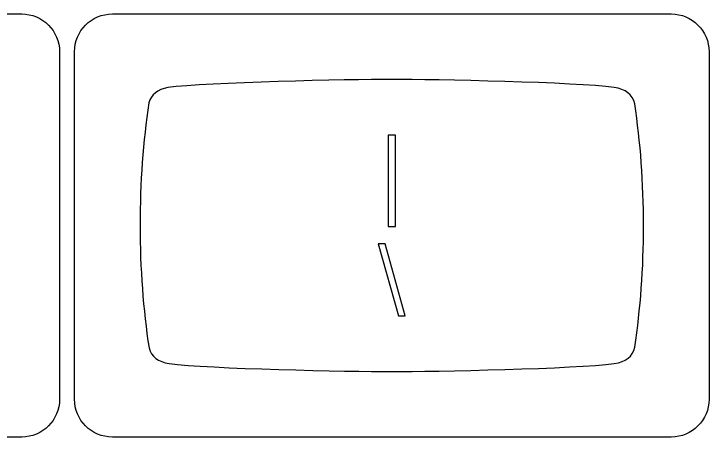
# Model space of a CAD drawing. Header units: millimetres. Extents: x -493 to 473, y -489 to 489.
# Drawn here: x -223.45 to -193.22, y -289.8 to -271.4 of the extents above; entities that cross this region are included whole.
import ezdxf

# ---------------------------------------------------------------- set-up
doc = ezdxf.new("R2010")
doc.units = ezdxf.units.MM
doc.header["$MEASUREMENT"] = 0
doc.layers.add('Layer 1', color=7, linetype='Continuous')

msp = doc.modelspace()

# ---------------------------------------------------------------- linework, layer by layer
at = {"layer": 'Layer 1', "color": 169}
for points in [[(-238.223, -289.7955), (-238.223, -289.7955), (-223.1156, -289.7955), (-223.1156, -289.7955), (-223.1156, -289.7955), (-222.2101, -289.7955), (-221.4693, -289.0547), (-221.4693, -288.1492), (-221.4693, -288.1492), (-221.4693, -288.1492), (-221.4693, -273.0418), (-221.4693, -273.0418), (-221.4693, -273.0418), (-221.4693, -272.1363), (-222.2101, -271.3955), (-223.1156, -271.3955), (-223.1156, -271.3955), (-223.1156, -271.3955), (-238.223, -271.3955), (-238.223, -271.3955), (-238.223, -271.3955), (-239.1285, -271.3955), (-239.8693, -272.1363), (-239.8693, -273.0418), (-239.8693, -273.0418), (-239.8693, -273.0418), (-239.8693, -288.1492), (-239.8693, -288.1492), (-239.8693, -288.1492), (-239.8693, -289.0547), (-239.1285, -289.7955), (-238.223, -289.7955)], [(-219.173, -289.7955), (-219.173, -289.7955), (-194.8656, -289.7955), (-194.8656, -289.7955), (-194.8656, -289.7955), (-193.9602, -289.7955), (-193.2193, -289.0547), (-193.2193, -288.1492), (-193.2193, -288.1492), (-193.2193, -288.1492), (-193.2193, -273.0418), (-193.2193, -273.0418), (-193.2193, -273.0418), (-193.2193, -272.1363), (-193.9602, -271.3955), (-194.8656, -271.3955), (-194.8656, -271.3955), (-194.8656, -271.3955), (-219.173, -271.3955), (-219.173, -271.3955), (-219.173, -271.3955), (-220.0784, -271.3955), (-220.8193, -272.1363), (-220.8193, -273.0418), (-220.8193, -273.0418), (-220.8193, -273.0418), (-220.8193, -288.1492), (-220.8193, -288.1492), (-220.8193, -288.1492), (-220.8193, -289.0547), (-220.0784, -289.7955), (-219.173, -289.7955)]]:
    msp.add_open_spline(points, degree=3, knots=[0, 0, 0, 0, 0.1111111, 0.1111111, 0.1111111, 0.1111111, 0.2222222, 0.2222222, 0.2222222, 0.2222222, 0.3333333, 0.3333333, 0.3333333, 0.3333333, 0.4444444, 0.4444444, 0.4444444, 0.4444444, 0.5555556, 0.5555556, 0.5555556, 0.5555556, 0.6666667, 0.6666667, 0.6666667, 0.6666667, 0.7777778, 0.7777778, 0.7777778, 0.7777778, 1, 1, 1, 1], dxfattribs=at)
at = {"layer": 'Layer 1', "color": 159}
msp.add_open_spline([(-207.0193, -274.2461), (-205.161, -274.2465), (-198.9995, -274.3686), (-197.347, -274.5942), (-197.347, -274.5942), (-197.347, -274.5942), (-197.347, -274.5942), (-197.347, -274.5942), (-197.347, -274.5942), (-196.8449, -274.6671), (-196.5458, -274.8997), (-196.4557, -275.3044), (-196.4557, -275.3044), (-196.2063, -276.9573), (-196.0697, -278.7389), (-196.0694, -280.5966), (-196.0694, -280.5966), (-196.069, -282.4543), (-196.2046, -284.236), (-196.4532, -285.8889), (-196.4532, -285.8889), (-196.543, -286.2931), (-196.8415, -286.5255), (-197.3424, -286.5984), (-197.3424, -286.5984), (-198.9954, -286.8233), (-205.1683, -286.9463), (-207.0163, -286.9459), (-207.0163, -286.9459), (-208.8642, -286.9456), (-215.0413, -286.8223), (-216.6948, -286.5966), (-216.6948, -286.5966), (-216.6948, -286.5966), (-216.6947, -286.5961), (-216.6947, -286.5961), (-216.6947, -286.5961), (-217.1826, -286.5253), (-217.4789, -286.3036), (-217.5777, -285.9197), (-217.5777, -285.9197), (-217.8304, -284.2575), (-217.9689, -282.4654), (-217.9693, -280.5945), (-217.9693, -280.5945), (-217.9696, -278.7236), (-217.832, -276.9283), (-217.5797, -275.265), (-217.5797, -275.265), (-217.4842, -274.8981), (-217.2077, -274.6802), (-216.7551, -274.6009), (-216.7551, -274.6009), (-215.0854, -274.3708), (-208.8776, -274.2457), (-207.0193, -274.2461)], degree=3, knots=[0, 0, 0, 0, 0.0666667, 0.0666667, 0.0666667, 0.0666667, 0.1333333, 0.1333333, 0.1333333, 0.1333333, 0.2, 0.2, 0.2, 0.2, 0.2666667, 0.2666667, 0.2666667, 0.2666667, 0.3333333, 0.3333333, 0.3333333, 0.3333333, 0.4, 0.4, 0.4, 0.4, 0.4666667, 0.4666667, 0.4666667, 0.4666667, 0.5333333, 0.5333333, 0.5333333, 0.5333333, 0.6, 0.6, 0.6, 0.6, 0.6666667, 0.6666667, 0.6666667, 0.6666667, 0.7333333, 0.7333333, 0.7333333, 0.7333333, 0.8, 0.8, 0.8, 0.8, 0.8666667, 0.8666667, 0.8666667, 0.8666667, 1, 1, 1, 1], dxfattribs=at)
at = {"layer": 'Layer 1', "color": 132}
for points in [[(-207.1815, -280.6353), (-207.1815, -280.6353), (-207.1815, -276.6645), (-207.1815, -276.6645), (-207.1815, -276.6645), (-207.1815, -276.6645), (-206.8556, -276.6645), (-206.8556, -276.6645), (-206.8556, -276.6645), (-206.8556, -276.6645), (-206.8556, -280.6353), (-206.8556, -280.6353), (-206.8556, -280.6353), (-206.8556, -280.6353), (-207.1815, -280.6353), (-207.1815, -280.6353)], [(-206.73, -284.5264), (-206.73, -284.5264), (-207.6063, -281.3938), (-207.6063, -281.3938), (-207.6063, -281.3938), (-207.6063, -281.3938), (-207.3085, -281.3938), (-207.3085, -281.3938), (-207.3085, -281.3938), (-207.3085, -281.3938), (-206.4322, -284.5264), (-206.4322, -284.5264), (-206.4322, -284.5264), (-206.4322, -284.5264), (-206.73, -284.5264), (-206.73, -284.5264)]]:
    msp.add_open_spline(points, degree=3, knots=[0, 0, 0, 0, 0.2, 0.2, 0.2, 0.2, 0.4, 0.4, 0.4, 0.4, 0.6, 0.6, 0.6, 0.6, 1, 1, 1, 1], dxfattribs=at)

doc.saveas('drawing.dxf')
